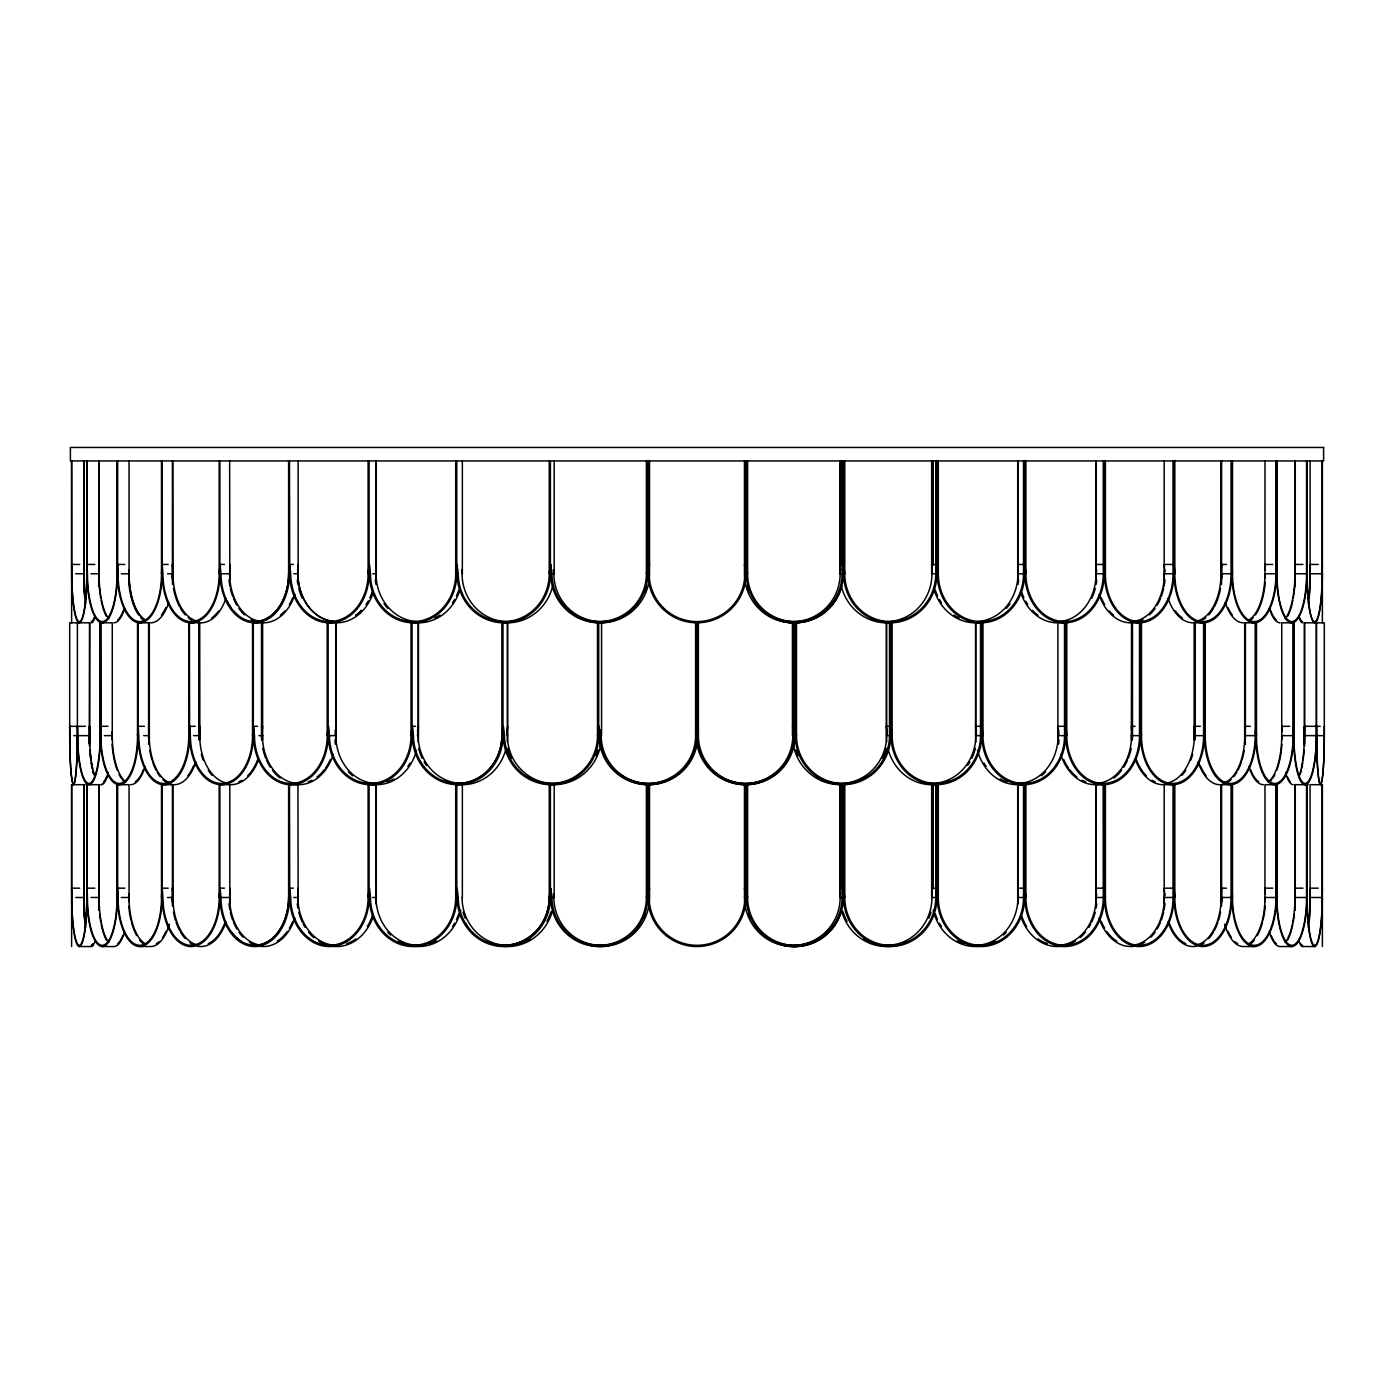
<?xml version="1.0" encoding="UTF-8"?>
<svg xmlns="http://www.w3.org/2000/svg" width="1394" height="1394" viewBox="0 0 1394 1394"><rect width="100%" height="100%" fill="white"/><g stroke="black" fill="none" stroke-linecap="round" stroke-linejoin="round"><path stroke-width="1.5" d="M89.617 726.309L89.53 735.631A47.832 3.746 -90 0 1 89.443 745.982M1316.546 622.804L1316.598 735.631A49.051 3.851 90 0 0 1320.449 784.683A49.051 3.851 90 0 0 1324.3 735.631L1324.3 726.309M85.801 597.678A47.832 7.475 90 0 0 86.794 573.77L86.986 564.448M85.801 921.399A47.832 7.475 90 0 0 86.794 897.492L86.986 888.17M98.904 573.77A47.832 7.475 -90 0 1 98.66 586.142A47.832 7.475 90 0 0 98.904 573.77L99.096 564.448M98.904 897.492A47.832 7.475 90 0 1 98.66 909.864A47.832 7.475 -90 0 0 98.904 897.492L99.096 888.17M1322.192 571.906L1322.348 564.448M1322.192 895.628L1322.348 888.17M195.195 726.309L189.601 726.309L189.601 735.631A49.051 25.632 -90 0 1 163.778 784.683A49.051 25.632 -90 0 1 138.145 735.631L137.989 622.804L138.145 735.631A49.051 18.767 -90 0 1 119.222 784.683A49.051 18.767 -90 0 1 100.455 735.631L100.351 622.804L100.455 735.631A49.051 11.448 -90 0 1 88.902 784.683A49.051 11.448 -90 0 1 77.454 735.631L77.454 726.309L77.733 735.631A47.832 11.169 90 0 0 88.902 783.445A47.832 11.169 90 0 0 100.072 735.631L100.351 726.309L108 726.309M1298.755 777.05A47.832 11.169 -90 0 0 1304.348 735.631L1304.627 726.309M94.844 564.448L87.073 564.448L87.456 573.77A47.832 14.776 90 0 0 102.232 621.585A47.832 14.776 90 0 0 117.009 573.77L117.392 564.448M94.844 888.17L87.073 888.17L87.456 897.492A47.832 14.776 90 0 0 102.232 945.306A47.832 14.776 90 0 0 117.009 897.492L117.392 888.17M1295.165 586.456A49.051 7.667 -90 0 1 1294.904 573.77L1295.27 564.448M1295.165 910.177A49.051 7.667 -90 0 1 1294.904 897.492L1295.27 888.17M100.455 726.309L100.926 735.631A47.832 18.296 90 0 0 119.222 783.445A47.832 18.296 90 0 0 137.518 735.631L137.989 726.309L144.418 726.309M149.332 726.309L148.862 735.631A47.832 18.296 -90 0 1 148.583 743.943M124.798 564.448L117.514 564.448L118.072 573.77A47.832 21.712 90 0 0 139.783 621.585A47.832 21.712 90 0 0 161.495 573.77L162.052 564.448M172.978 564.448L172.42 573.77A47.832 21.712 -90 0 1 172.333 577.918A47.832 21.712 90 0 0 172.42 573.77L172.42 460.944M124.798 888.17L117.514 888.17L118.072 897.492A47.832 21.712 90 0 0 139.783 945.306A47.832 21.712 90 0 0 161.495 897.492L162.052 888.17M172.333 901.639A47.832 21.712 -90 0 0 172.42 897.492L172.978 888.17M1276.259 568.177L1276.486 564.448M1276.259 891.899L1276.486 888.17M199.133 739.778A47.832 24.987 -90 0 0 199.22 735.631L199.865 726.309M1245.4 726.309L1244.755 735.631A47.832 24.987 -90 0 1 1223.026 783.045M1255.332 733.767L1255.855 726.309L1256.482 735.631A47.832 18.296 -90 0 0 1274.778 783.445A47.832 18.296 -90 0 0 1293.074 735.631L1293.545 726.309L1293.928 735.631A47.832 11.169 -90 0 0 1305.098 783.445A47.832 11.169 -90 0 0 1316.267 735.631L1316.267 622.804M168.186 564.448L162.227 564.448L162.941 573.77A47.832 28.107 90 0 0 191.065 621.585A47.832 28.107 90 0 0 219.172 573.77L219.607 568.177M229.801 564.448L229.644 573.77A47.832 33.822 -90 0 0 259.929 621.323M168.186 888.17L162.227 888.17L162.941 897.492A47.832 28.107 90 0 0 191.065 945.306A47.832 28.107 90 0 0 219.172 897.492L219.607 891.899M229.801 888.17L229.644 897.492A47.832 33.822 -90 0 0 259.929 945.045M1221.858 564.448L1221.127 573.77A49.051 22.269 -90 0 0 1221.545 584.4M1221.858 888.17L1221.127 897.492A49.051 22.269 -90 0 0 1221.371 906.013M189.601 726.309L190.403 735.631A47.832 31.051 90 0 0 221.454 783.445A47.832 31.051 90 0 0 252.523 735.631L252.994 730.038M261.723 739.778A47.832 31.051 -90 0 0 261.845 735.631L262.63 726.309M1195.076 726.309L1194.275 735.631A47.832 31.051 -90 0 1 1167.266 783.045M289.307 566.312L288.61 573.77A47.832 33.822 90 0 1 258.326 621.323M298.142 564.448L297.933 573.77A47.832 38.683 -90 0 0 332.574 621.323M289.307 890.034L288.61 897.492A47.832 33.822 90 0 1 260.086 944.731M298.142 888.17L297.933 897.492A47.832 38.683 -90 0 0 334.612 945.254M1164.704 570.041L1164.356 573.77A47.832 33.822 -90 0 1 1134.071 621.323M1164.704 893.763L1164.356 897.492A47.832 33.822 -90 0 1 1134.071 945.045M257.541 726.309L253.551 726.309L254.492 735.631A47.832 36.366 90 0 0 290.841 783.445A47.832 36.366 90 0 0 327.207 735.631L328.148 726.309M335.17 735.631L336.111 726.309M1132.486 726.309L1131.545 735.631A47.832 36.366 -90 0 1 1097.078 783.393M293.332 564.448L289.725 564.448L290.719 573.77A47.832 38.683 90 0 0 329.42 621.585A47.832 38.683 90 0 0 368.103 573.77L368.696 568.177M375.7 570.041L376.293 564.448M293.332 888.17L289.725 888.17L290.719 897.492A47.832 38.683 90 0 0 329.42 945.306A47.832 38.683 90 0 0 368.103 897.492L368.696 891.899M375.7 893.763L376.293 888.17M1059.388 621.515A47.832 38.683 -90 0 0 1096.067 573.77L1096.468 570.041M1059.388 945.254A47.832 38.683 -90 0 0 1096.067 897.492L1096.468 893.763M412.066 622.804L412.066 735.631A49.051 41.82 -90 0 1 370.246 784.683A49.051 41.82 -90 0 1 328.426 735.631L328.426 726.309L329.472 735.631A47.832 40.774 90 0 0 370.246 783.445A47.832 40.774 90 0 0 411.021 735.631L411.857 728.173M417.416 735.631L418.461 726.309M1058.76 730.038L1058.133 735.631A47.832 40.774 -90 0 1 1017.359 783.445M456.779 460.944L456.779 573.77A49.051 43.702 -90 0 1 413.077 622.804A49.051 43.702 -90 0 1 369.375 573.77L369.375 564.448L370.473 573.77A47.832 42.604 90 0 0 413.077 621.585A47.832 42.604 90 0 0 455.699 573.77L456.57 566.312M456.779 784.683L456.779 897.492A49.051 43.702 -90 0 1 413.077 946.543A49.051 43.702 -90 0 1 369.375 897.492L369.375 888.17L370.473 897.492A47.832 42.604 90 0 0 413.077 945.306A47.832 42.604 90 0 0 455.699 897.492L456.57 890.034M977.194 621.55A47.832 42.604 -90 0 0 1017.969 573.77L1018.404 570.041M967.941 944.592A47.832 42.604 -90 0 0 1017.969 897.492L1018.404 893.763M502.537 730.038L501.857 735.631A47.832 44.19 -90 0 1 457.685 783.445A47.832 44.19 -90 0 1 413.495 735.631L412.363 726.309L415.482 726.309M506.771 733.767L507.677 726.309M976.497 730.038L975.817 735.631A47.832 44.19 -90 0 1 923.943 782.714M550.403 460.944L550.403 573.77A49.051 46.647 -90 0 1 503.739 622.804A49.051 46.647 -90 0 1 457.093 573.77L457.093 564.448L458.26 573.77A47.832 45.479 90 0 0 503.739 621.585A47.832 45.479 90 0 0 549.236 573.77L549.933 568.177M549.933 891.899L549.236 897.492A47.832 45.479 90 0 1 503.739 945.306A47.832 45.479 90 0 1 458.26 897.492L457.093 888.17L457.093 897.492A49.051 46.647 -90 0 0 503.739 946.543A49.051 46.647 -90 0 0 550.403 897.492L550.403 784.683M598.706 622.804L598.706 735.631A49.051 47.692 -90 0 1 551.013 784.683A49.051 47.692 -90 0 1 503.321 735.631L503.321 726.309L504.506 735.631A47.832 46.507 -90 0 0 551.013 783.445A47.832 46.507 -90 0 0 597.503 735.631L598.706 726.309M887.351 730.038L886.636 735.631A47.832 46.507 -90 0 1 818.644 778.044M647.618 564.448L646.398 573.77A47.832 47.239 -90 0 1 599.176 621.585A47.832 47.239 -90 0 1 551.937 573.77L550.717 564.448L550.717 573.77A49.051 48.441 -90 0 0 599.176 622.804A49.051 48.441 -90 0 0 647.618 573.77L647.618 460.944M648.802 570.041L649.534 564.448M647.618 888.17L646.398 897.492A47.832 47.239 -90 0 1 599.176 945.306A47.832 47.239 -90 0 1 551.937 897.492L550.717 888.17L550.717 897.492A49.051 48.441 -90 0 0 599.176 946.543A49.051 48.441 -90 0 0 647.618 897.492L647.618 784.683M648.802 893.763L649.534 888.17M696.338 730.038L695.606 735.631A47.832 47.675 -90 0 1 647.931 783.445A47.832 47.675 -90 0 1 600.256 735.631L599.037 726.309L599.037 735.631A49.051 48.895 -90 0 0 647.931 784.683A49.051 48.895 -90 0 0 696.826 735.631L696.826 622.804M79.719 564.448L71.652 564.448L71.843 573.77A47.832 7.475 -90 0 0 79.319 621.585A47.832 7.475 -90 0 0 86.794 573.77L86.986 460.944M289.482 573.77A49.051 34.676 -90 0 1 254.788 622.804A49.051 34.676 -90 0 1 220.113 573.77L220.113 564.448L224.434 564.448M842.063 460.944L842.063 573.77A47.832 47.239 -90 0 1 794.824 621.585A47.832 47.239 -90 0 1 747.602 573.77L746.382 564.448L744.466 564.448L745.198 570.041M1023.527 460.944L1023.527 573.77A47.832 42.604 -90 0 1 980.923 621.585A47.832 42.604 -90 0 1 938.301 573.77L937.221 564.448L931.645 564.448L932.307 570.041M1103.281 460.944L1103.281 573.77A47.832 38.683 -90 0 1 1064.58 621.585A47.832 38.683 -90 0 1 1025.897 573.77L1024.904 564.448L1017.707 564.448L1018.3 570.041M1173.034 460.944L1173.034 573.77A47.832 33.822 -90 0 1 1139.212 621.585A47.832 33.822 -90 0 1 1105.39 573.77L1104.518 564.448L1095.858 564.448L1096.555 571.906M1231.059 460.944L1231.059 573.77A47.832 28.107 -90 0 1 1202.935 621.585A47.832 28.107 -90 0 1 1174.828 573.77L1174.114 564.448L1164.199 564.448L1164.774 571.906M1226.493 564.448L1221.022 564.448L1221.58 573.77A47.832 21.712 -90 0 0 1221.667 577.918M1272.722 564.448L1264.95 564.448L1265.177 570.041M1302.972 564.448L1294.904 564.448L1295.096 573.77A47.832 7.475 -90 0 0 1295.34 586.142M1318.288 564.448L1310.116 564.448L1310.046 573.77A49.051 7.667 -90 0 1 1309.21 598.287M75.712 573.77L83.884 573.77A47.832 7.475 -90 0 0 85.626 603.863M91.028 573.77L99.096 573.77A47.832 14.776 -90 0 0 108.837 618.709M121.278 573.77L129.05 573.77A47.832 21.712 -90 0 0 145.098 619.964A47.832 21.712 90 0 1 128.997 573.77L128.771 570.041M167.507 573.77L172.978 573.77A47.832 28.107 -90 0 0 199.15 621.48M162.052 460.944L162.227 573.77A49.051 28.838 -90 0 0 191.065 622.804A49.051 28.838 -90 0 0 219.886 573.77L229.801 573.77L229.644 460.944M293.803 573.77L298.142 573.77L298.142 460.944M372.703 573.77L376.293 573.77L376.293 460.944M551.937 573.77L553.854 573.77A47.832 47.239 -90 0 0 622.909 616.183M649.534 460.944L649.534 573.77L646.398 573.77L646.398 460.944M744.466 460.944L744.466 573.77L747.602 573.77L747.602 460.944M771.091 616.183A47.832 47.239 -90 0 0 840.146 573.77L842.063 573.77M886.462 621.585A47.832 45.479 -90 0 0 931.941 573.77L935.74 573.77L935.74 460.944M1017.707 460.944L1017.707 573.77L1023.527 573.77M1095.858 460.944L1095.858 573.77L1103.281 573.77M1164.199 460.944L1164.199 573.77L1174.114 573.77A49.051 28.838 90 0 0 1202.935 622.804A49.051 28.838 90 0 0 1231.773 573.77L1231.773 460.944M1231.059 573.77L1221.022 573.77A47.832 28.107 -90 0 1 1194.85 621.48M1275.928 460.944L1275.928 573.77L1264.95 573.77A47.832 21.712 -90 0 1 1248.902 619.964M1285.163 618.709A47.832 14.776 -90 0 0 1294.887 573.77L1306.544 573.77L1306.544 460.944M1322.157 460.944L1322.157 573.77L1310.046 573.77A47.832 7.475 -90 0 1 1308.374 603.863M199.865 622.804L188.765 622.804L188.765 735.631A47.832 24.987 90 0 1 163.778 783.445A47.832 24.987 90 0 1 138.79 735.631L138.145 726.309M891.01 622.804L892.143 622.804L892.143 735.631A47.832 44.19 -90 0 0 936.315 783.445A47.832 44.19 -90 0 0 980.505 735.631L980.505 622.804M981.934 622.804L982.979 622.804L982.979 735.631A47.832 40.774 -90 0 0 1023.754 783.445A47.832 40.774 -90 0 0 1064.528 735.631L1064.528 622.804M1131.37 622.804L1141.477 622.804L1141.477 735.631A47.832 31.051 -90 0 0 1172.546 783.445A47.832 31.051 -90 0 0 1203.597 735.631L1203.597 622.804M1304.348 622.804L1324.3 622.804L1324.3 735.631A47.832 3.746 -90 0 1 1320.449 783.445A47.832 3.746 -90 0 1 1316.703 735.631L1316.598 726.309M85.4 726.309L69.7 726.309L69.805 735.631A49.051 3.851 -90 0 0 73.551 784.683A49.051 3.851 -90 0 0 77.402 735.631L77.402 622.804M792.437 726.309L795.294 726.309L796.497 735.631A47.832 46.507 -90 0 0 842.987 783.445A47.832 46.507 -90 0 0 889.494 735.631L889.494 622.804M892.143 735.631L891.01 726.309L886.323 726.309L887.229 733.767M982.979 735.631L981.934 726.309L975.539 726.309L976.584 735.631M1135.099 726.309L1131.37 726.309L1132.155 735.631A47.832 31.051 -90 0 0 1132.276 739.778M1200.408 726.309L1194.135 726.309L1194.78 735.631A47.832 24.987 -90 0 0 1194.867 739.778M1250.348 726.309L1244.668 726.309L1245.138 735.631A47.832 18.296 -90 0 0 1245.417 743.943M1289.677 726.309L1281.731 726.309L1281.905 731.902M1320.223 726.309L1304.383 726.309L1304.47 735.631A47.832 3.746 -90 0 0 1304.557 745.982M73.777 735.631L89.617 735.631A49.051 3.851 -90 0 1 89.564 744.152A49.051 11.448 90 0 1 89.373 735.631L89.617 622.804M104.323 735.631L112.269 735.631A47.832 18.296 -90 0 0 125.808 781.825M143.652 735.631L149.332 735.631L149.332 622.804L137.518 622.804L137.518 735.631M193.592 735.631L199.865 735.631L199.725 622.804M258.901 735.631L262.63 735.631L262.63 622.804L252.523 622.804L252.523 735.631M253.551 726.309L253.551 735.631A49.051 37.289 -90 0 0 290.841 784.683A49.051 37.289 -90 0 0 328.148 735.631L336.111 735.631L336.111 622.804L327.207 622.804L327.207 735.631M598.706 735.631L601.563 735.631L601.563 622.804L597.503 622.804L597.503 735.631M696.564 735.631L695.606 735.631L695.606 622.804L698.394 622.804L698.394 735.631A47.832 47.675 -90 0 0 746.069 783.445A47.832 47.675 -90 0 0 793.744 735.631L793.744 622.804M697.436 735.631L698.394 735.631L697.174 726.309L697.174 735.631A49.051 48.895 -90 0 0 746.069 784.683L746.051 897.492A49.051 49.051 0 0 1 697 946.543A49.051 49.051 0 0 1 647.949 897.492L647.949 888.17L649.168 897.492A47.832 47.832 0 0 0 697 945.306A47.832 47.832 0 0 0 744.832 897.492L744.832 784.683M886.706 742.026A49.051 45.322 -90 0 1 886.323 735.631L886.323 622.804L890.679 622.804L890.679 735.631A49.051 47.692 90 0 1 842.987 784.683A49.051 47.692 90 0 1 795.294 735.631L792.437 735.631L792.437 622.804L796.497 622.804L796.497 735.631M889.494 735.631L886.636 735.631L886.636 622.804M980.505 735.631L975.817 735.631L975.817 622.804M981.934 726.309L981.934 735.631A49.051 41.82 90 0 0 1023.754 784.683A49.051 41.82 90 0 0 1065.574 735.631L1065.574 622.804L1057.889 622.804L1057.889 735.631L1065.852 735.631A49.051 37.289 90 0 0 1103.159 784.683L1103.281 897.492A47.832 38.683 -90 0 1 1064.58 945.306A47.832 38.683 -90 0 1 1025.897 897.492L1024.904 888.17L1017.707 888.17L1018.3 893.763M1131.545 622.804L1131.37 735.631L1139.508 735.631L1139.508 622.804M1255.21 622.804L1255.21 735.631A47.832 24.987 -90 0 1 1230.222 783.445A47.832 24.987 -90 0 1 1205.235 735.631L1205.235 622.804L1194.135 622.804L1194.135 735.631L1203.597 735.631M1256.482 735.631L1256.482 622.804L1244.668 622.804L1244.668 735.631L1255.21 735.631M1304.348 735.631L1324.195 735.631M71.617 946.543L71.617 784.683L83.954 784.683L83.884 910.177M298.142 784.683L288.61 784.683L288.61 897.492A47.832 33.822 -90 0 1 254.788 945.306A47.832 33.822 -90 0 1 220.966 897.492L220.113 888.17L224.434 888.17M506.144 748.317A49.051 45.322 -90 0 1 462.372 784.683L455.699 784.683L455.699 897.492M843.597 784.683L844.764 784.683L844.764 897.492A47.832 45.479 -90 0 0 890.261 945.306A47.832 45.479 -90 0 0 935.74 897.492L935.74 784.683M937.221 784.683L938.301 784.683L938.301 897.492A47.832 42.604 -90 0 0 980.923 945.306A47.832 42.604 -90 0 0 1023.527 897.492L1023.527 784.683M1024.904 784.683L1025.897 784.683L1025.897 897.492M1196.697 944.905A47.832 28.107 -90 0 0 1221.127 897.492L1221.022 784.683L1232.505 784.683L1232.505 897.492A47.832 21.712 -90 0 0 1254.217 945.306A47.832 21.712 -90 0 0 1275.928 897.492L1275.928 784.683M1298.738 939.974A49.051 7.667 -90 0 0 1302.571 946.543L1314.681 946.543A49.051 7.667 90 0 1 1307.014 897.492L1307.206 784.683L1294.887 784.683L1294.904 897.492A47.832 14.776 -90 0 1 1285.163 942.431M79.719 888.17L71.652 888.17L71.843 897.492A47.832 7.475 -90 0 0 79.319 945.306A47.832 7.475 -90 0 0 86.794 897.492L86.794 784.683L99.113 784.683L99.096 897.492A49.051 7.667 -90 0 1 98.835 910.177M842.063 784.683L842.063 897.492A47.832 47.239 -90 0 1 794.824 945.306A47.832 47.239 -90 0 1 747.602 897.492L746.382 888.17L744.466 888.17L745.198 893.763M938.301 897.492L937.221 888.17L931.645 888.17L932.307 893.763M1173.034 784.683L1173.034 897.492A47.832 33.822 -90 0 1 1139.212 945.306A47.832 33.822 -90 0 1 1105.39 897.492L1104.518 888.17L1095.858 888.17L1096.555 895.628M1231.059 784.683L1231.059 897.492A47.832 28.107 -90 0 1 1202.935 945.306A47.832 28.107 -90 0 1 1174.828 897.492L1174.114 888.17L1164.199 888.17L1164.774 895.628M1226.493 888.17L1221.022 888.17L1221.58 897.492A47.832 21.712 -90 0 0 1221.667 901.639M1272.722 888.17L1264.95 888.17L1265.177 893.763M1302.972 888.17L1294.904 888.17L1295.096 897.492A47.832 7.475 -90 0 0 1295.34 909.864M1318.288 888.17L1310.116 888.17L1310.046 897.492A49.051 7.667 -90 0 1 1309.21 922.009M75.712 897.492L83.884 897.492A47.832 7.475 -90 0 0 85.626 927.585M91.028 897.492L99.096 897.492A47.832 14.776 -90 0 0 108.837 942.431M121.278 897.492L129.05 897.492A47.832 21.712 -90 0 0 145.098 943.686M167.507 897.492L172.978 897.492A47.832 28.107 -90 0 0 197.303 944.905M162.052 784.683L162.227 897.492A49.051 28.838 -90 0 0 191.065 946.543A49.051 28.838 -90 0 0 219.886 897.492L229.801 897.492L229.801 784.683L219.172 784.683L219.172 897.492M293.803 897.492L298.142 897.492L297.933 784.683M372.703 897.492L376.293 897.492L376.293 784.683L368.103 784.683L368.103 897.492M551.937 897.492L553.854 897.492A47.832 47.239 -90 0 0 624.704 938.911M649.534 897.492L646.398 897.492L646.398 784.683L649.534 784.683L649.534 897.492A49.051 48.441 -90 0 1 576.872 939.974M744.466 897.492L747.602 897.492L747.602 784.683L744.466 784.683L744.466 897.492A49.051 48.441 -90 0 0 817.128 939.974M769.296 938.911A47.832 47.239 -90 0 0 840.146 897.492L842.063 897.492M876.599 944.174A47.832 45.479 -90 0 0 931.941 897.492L935.74 897.492M937.221 888.17L937.221 897.492A49.051 43.702 90 0 0 980.923 946.543A49.051 43.702 90 0 0 1024.625 897.492L1024.625 784.683L1017.707 784.683L1017.707 897.492L1023.527 897.492M1105.39 897.492L1105.39 784.683L1095.858 784.683L1095.858 897.492L1103.281 897.492M1174.828 897.492L1174.828 784.683L1164.199 784.683L1164.199 897.492L1174.114 897.492A49.051 28.838 90 0 0 1202.935 946.543A49.051 28.838 90 0 0 1231.773 897.492L1231.773 784.683M1231.059 897.492L1221.022 897.492L1221.127 784.683M1275.928 897.492L1264.95 897.492A47.832 21.712 -90 0 1 1248.902 943.686M1294.887 897.492L1306.544 897.492L1306.544 784.683M1322.157 784.683L1322.157 897.492L1310.046 897.492A47.832 7.475 -90 0 1 1308.374 927.585M71.652 784.683L71.652 897.492A49.051 7.667 -90 0 0 79.319 946.543L91.429 946.543A49.051 7.667 -90 0 0 95.262 939.974M87.073 784.683L87.073 897.492A49.051 15.16 -90 0 0 102.232 946.543L113.89 946.543A49.051 15.16 -90 0 0 124.606 932.168M117.514 784.683L117.514 897.492A49.051 22.269 -90 0 0 139.783 946.543L150.709 946.543A49.051 22.269 -90 0 0 169.388 924.187M1276.486 784.683L1276.486 897.492A49.051 22.269 90 0 1 1254.217 946.543L1243.291 946.543A49.051 22.269 -90 0 1 1224.612 924.187M1306.927 897.492A49.051 15.16 90 0 1 1291.768 946.543L1280.11 946.543A49.051 15.16 -90 0 1 1269.394 932.168M744.832 460.944L744.832 573.77A47.832 47.832 0 0 1 697 621.585A47.832 47.832 0 0 1 649.168 573.77L647.949 564.448L647.949 573.77A49.051 49.051 0 0 0 697 622.804A49.051 49.051 0 0 0 746.051 573.77L746.051 460.944M600.483 730.038L601.215 735.631A47.832 47.675 -90 0 0 694.944 748.003M553.366 570.041L553.854 573.77M553.366 893.763L553.854 897.492M506.649 730.038L507.364 735.631A47.832 46.507 -90 0 0 575.356 778.044M935.74 573.77A47.832 45.479 -90 0 1 890.261 621.585A47.832 45.479 -90 0 1 844.764 573.77L843.597 564.448L843.597 573.77A49.051 46.647 90 0 0 890.261 622.804A49.051 46.647 90 0 0 936.907 573.77L936.907 460.944M839.815 564.448L840.512 570.041M844.764 897.492L843.597 888.17L843.597 897.492A49.051 46.647 90 0 0 890.261 946.543A49.051 46.647 90 0 0 936.907 897.492L936.907 784.683L931.645 784.683L931.645 897.492M839.815 888.17L840.512 893.763M461.588 570.041L462.059 573.77A47.832 45.479 -90 0 0 507.538 621.585M417.503 730.038L418.183 735.631A47.832 44.19 -90 0 0 470.057 782.714M375.596 570.041L376.031 573.77A47.832 42.604 -90 0 0 416.806 621.55M375.596 893.763L376.031 897.492A47.832 42.604 -90 0 0 426.059 944.592M335.24 730.038L335.867 735.631A47.832 40.774 -90 0 0 376.641 783.445M1139.508 735.631A47.832 36.366 -90 0 1 1103.159 783.445A47.832 36.366 -90 0 1 1066.793 735.631L1065.852 726.309L1057.889 726.309L1058.83 735.631M261.514 726.309L262.455 735.631A47.832 36.366 -90 0 0 296.922 783.393M220.113 564.448L220.966 573.77A47.832 33.822 -90 0 0 254.788 621.585A47.832 33.822 -90 0 0 288.61 573.77L288.61 460.944M1141.477 735.631L1140.693 726.309L1140.693 735.631A49.051 31.853 90 0 0 1172.546 784.683A49.051 31.853 90 0 0 1204.399 735.631L1204.59 726.309L1205.235 735.631M198.924 726.309L199.725 735.631A47.832 31.051 -90 0 0 226.734 783.045M172.142 564.448L172.873 573.77A49.051 22.269 -90 0 1 172.455 584.4M172.142 888.17L172.873 897.492A49.051 22.269 -90 0 1 172.629 906.013M148.6 726.309L149.245 735.631A47.832 24.987 -90 0 0 170.974 783.045M1231.947 564.448L1232.505 573.77A47.832 21.712 -90 0 0 1254.217 621.585A47.832 21.712 -90 0 0 1275.928 573.77M1231.947 888.17L1232.505 897.492M128.771 893.763L128.997 897.492A49.051 15.16 -90 0 1 128.997 901.761M112.06 731.902L112.252 735.631A49.051 11.448 90 0 1 112.234 739.883M1276.608 564.448L1276.991 573.77A47.832 14.776 -90 0 0 1291.768 621.585A47.832 14.776 -90 0 0 1306.544 573.77M1276.608 888.17L1276.991 897.492A47.832 14.776 -90 0 0 1291.768 945.306A47.832 14.776 -90 0 0 1306.544 897.492M98.73 564.448L99.113 573.77A49.051 7.667 -90 0 1 98.835 586.456M98.73 888.17L99.113 897.492M89.373 726.309L89.652 735.631A47.832 11.169 -90 0 0 95.245 777.05M1307.014 564.448L1307.206 573.77A49.051 7.667 90 0 0 1314.681 622.804A49.051 7.667 90 0 0 1322.348 573.77M1307.014 888.17L1307.206 897.492A47.832 7.475 -90 0 0 1314.681 945.306A47.832 7.475 -90 0 0 1322.157 897.492M83.762 564.448L83.954 573.77A49.051 7.667 -90 0 0 84.79 598.287M83.762 888.17L83.954 897.492A49.051 7.667 -90 0 0 84.79 922.009M1322.383 460.944L1322.383 622.804M1322.383 946.543L1322.383 784.683L1310.046 784.683L1310.116 910.177M1310.116 460.944L1310.116 586.456M1307.206 573.77L1307.206 460.944L1307.014 573.77A47.832 7.475 -90 0 0 1314.681 621.585A47.832 7.475 -90 0 0 1322.157 573.77M1307.014 784.683L1307.014 897.492M1304.627 622.804L1304.627 735.631A49.051 11.448 -90 0 1 1304.453 744.152A49.051 3.851 -90 0 1 1304.383 735.631L1304.383 622.804M1295.27 460.944L1295.27 573.77A49.051 15.16 -90 0 1 1293.231 598.287M1295.27 784.683L1295.27 897.492A49.051 15.16 -90 0 1 1294.747 910.177M1294.887 460.944L1294.904 573.77M1293.928 735.631L1293.928 622.804L1281.748 622.804L1281.731 735.631A49.051 11.448 -90 0 0 1281.766 739.883M1293.545 622.804L1293.545 735.631A49.051 11.448 90 0 0 1305.098 784.683A49.051 11.448 90 0 0 1316.546 735.631M1293.074 622.804L1293.074 735.631L1281.731 735.631A47.832 18.296 -90 0 1 1268.191 781.825M1276.991 460.944L1276.991 573.77M1276.991 897.492L1276.991 784.683L1265.003 784.683L1264.95 897.492A49.051 15.16 -90 0 0 1265.003 901.761M1276.608 460.944L1276.608 573.77A49.051 15.16 90 0 0 1291.768 622.804A49.051 15.16 90 0 0 1306.927 573.77M1276.608 784.683L1276.608 897.492A49.051 15.16 90 0 0 1291.768 946.543M1276.486 460.944L1276.486 573.77A49.051 22.269 90 0 1 1254.217 622.804A49.051 22.269 90 0 1 1231.947 573.77L1231.947 460.944M1265.003 460.944L1264.95 573.77A49.051 15.16 -90 0 0 1265.003 578.022M1245.4 622.804L1245.4 735.631A49.051 25.632 -90 0 1 1244.999 744.152A49.051 18.767 -90 0 1 1244.668 735.631M1245.138 622.804L1245.138 735.631M1232.505 460.944L1232.505 573.77M1231.947 784.683L1231.947 897.492A49.051 22.269 90 0 0 1254.217 946.543M1221.58 460.944L1221.58 573.77M1221.58 784.683L1221.58 897.492M1204.399 622.804L1204.399 735.631A49.051 25.632 90 0 0 1230.222 784.683A49.051 25.632 90 0 0 1255.855 735.631L1256.011 622.804L1255.855 735.631A49.051 18.767 90 0 0 1274.778 784.683A49.051 18.767 90 0 0 1293.545 735.631M1195.076 622.804L1195.076 735.631A49.051 31.853 -90 0 1 1194.954 739.883M1194.78 622.804L1194.78 735.631M1174.828 460.944L1174.828 573.77M1174.114 564.448L1174.114 573.77M1174.114 888.17L1174.114 897.492M1173.887 460.944L1173.887 573.77A49.051 34.676 90 0 1 1139.212 622.804A49.051 34.676 90 0 1 1104.518 573.77L1104.518 564.448M1173.887 784.683L1173.887 897.492A49.051 34.676 90 0 1 1139.212 946.543A49.051 34.676 90 0 1 1104.518 897.492L1104.518 888.17M1140.449 622.804L1140.449 735.631A49.051 37.289 90 0 1 1103.159 784.683M1132.486 622.804L1132.486 735.631A49.051 37.289 -90 0 1 1132.346 739.883M1132.155 622.804L1132.155 735.631M1105.39 460.944L1105.39 573.77M1104.275 460.944L1104.275 573.77A49.051 39.677 90 0 1 1064.58 622.804A49.051 39.677 90 0 1 1024.904 573.77L1024.904 564.448M1104.275 784.683L1104.275 897.492A49.051 39.677 90 0 1 1064.58 946.543A49.051 39.677 90 0 1 1024.904 897.492L1024.904 888.17M1096.067 460.944L1096.067 573.77M1096.067 784.683L1096.067 897.492M1066.793 735.631L1066.793 622.804L1065.852 622.804L1065.852 735.631M1025.897 460.944L1025.897 573.77M1024.625 460.944L1024.625 573.77A49.051 43.702 90 0 1 980.923 622.804A49.051 43.702 90 0 1 937.221 573.77L937.221 564.448M1017.969 460.944L1017.969 573.77M1017.969 784.683L1017.969 897.492M938.301 460.944L938.301 573.77M933.109 460.944L933.109 565.093M933.109 784.683L933.109 888.814M932.743 460.944L932.743 565.093M932.743 784.683L932.743 888.814M931.941 460.944L931.941 573.77M931.941 784.683L931.941 897.492M931.645 460.944L931.645 573.77M891.01 726.309L891.01 735.631A49.051 45.322 90 0 0 936.315 784.683A49.051 45.322 90 0 0 981.637 735.631L981.637 622.804L975.539 622.804L975.539 735.631A49.051 41.82 -90 0 0 975.887 742.026M844.764 460.944L844.764 573.77M843.283 460.944L843.283 573.77A49.051 48.441 -90 0 1 794.824 622.804A49.051 48.441 -90 0 1 746.382 573.77L746.382 564.448M840.983 460.944L840.983 565.093M840.983 784.683L840.983 888.814M840.146 460.944L840.146 573.77M840.146 784.683L840.146 897.492M839.815 460.944L839.815 573.77M839.815 897.492L839.815 784.683L843.283 784.683L843.283 897.492A49.051 48.441 -90 0 1 794.824 946.543A49.051 48.441 -90 0 1 746.382 897.492L746.382 888.17M795.294 622.804L795.294 735.631M794.963 622.804L794.963 735.631A49.051 48.895 -90 0 1 746.069 784.683M794.005 622.804L794.005 726.954M792.785 726.954L792.785 622.804A49.051 48.441 90 0 1 767.048 613.952M745.685 460.944L745.685 565.093M745.685 784.683L745.685 890.975M697.802 622.804L697.802 735.631M696.198 622.804L696.198 735.631M649.168 460.944L649.168 573.77M649.168 784.683L649.168 897.492M554.185 460.944L554.185 573.77M554.185 897.492L554.185 784.683L549.236 784.683L549.236 897.492A47.832 45.479 -90 0 1 493.894 944.174M549.236 460.944L549.236 573.77M507.364 622.804L507.364 735.631M502.99 622.804L502.99 735.631A49.051 45.322 -90 0 1 457.685 784.683A49.051 45.322 -90 0 1 412.363 735.631L412.363 726.309M462.355 460.944L462.355 573.77M462.355 784.683L462.355 897.492M455.699 460.944L455.699 573.77M418.183 622.804L418.183 735.631M411.021 735.631L411.021 622.804L418.461 622.804L418.461 735.631A49.051 41.82 -90 0 1 418.113 742.026M376.031 460.944L376.031 573.77M376.031 784.683L376.031 897.492M369.096 460.944L369.096 573.77A49.051 39.677 -90 0 1 329.42 622.804A49.051 39.677 -90 0 1 289.725 573.77L289.482 460.944M369.096 784.683L369.096 897.492A49.051 39.677 -90 0 1 329.42 946.543A49.051 39.677 -90 0 1 289.725 897.492L289.482 784.683M368.103 460.944L368.103 573.77M335.867 622.804L335.867 735.631M328.148 622.804L328.148 735.631M261.845 622.804L261.845 735.631M261.514 622.804L261.514 735.631A49.051 37.289 -90 0 0 261.654 739.883M253.307 622.804L253.307 735.631A49.051 31.853 -90 0 1 221.454 784.683A49.051 31.853 -90 0 1 189.601 735.631L189.41 622.804M220.113 888.17L220.113 897.492A49.051 34.676 -90 0 0 254.788 946.543A49.051 34.676 -90 0 0 289.482 897.492M219.886 460.944L219.886 573.77M219.886 784.683L219.886 897.492M219.172 460.944L219.172 573.77M199.22 622.804L199.22 735.631M198.924 622.804L198.924 735.631A49.051 31.853 -90 0 0 199.046 739.883M172.873 460.944L172.978 573.77M172.978 897.492L172.978 784.683L161.495 784.683L161.495 897.492M172.42 784.683L172.42 897.492M161.495 460.944L161.495 573.77M148.6 622.804L148.6 735.631A49.051 25.632 -90 0 0 149.001 744.152A49.051 18.767 -90 0 0 149.332 735.631M129.05 460.944L129.05 573.77A49.051 15.16 -90 0 1 128.997 578.022M129.05 897.492L129.05 784.683L117.009 784.683L117.009 897.492M117.514 460.944L117.514 573.77A49.051 22.269 -90 0 0 139.783 622.804A49.051 22.269 -90 0 0 162.052 573.77M117.392 460.944L117.392 573.77A49.051 15.16 -90 0 1 102.232 622.804A49.051 15.16 -90 0 1 87.073 573.77L87.073 460.944M117.392 784.683L117.392 897.492A49.051 15.16 -90 0 1 102.232 946.543M117.009 460.944L117.009 573.77M112.269 735.631L112.269 622.804L100.072 622.804L100.072 735.631M100.926 622.804L100.926 735.631M99.096 460.944L99.096 573.77M98.904 460.944L98.73 573.77A49.051 15.16 -90 0 0 100.769 598.287M98.904 784.683L98.73 897.492A49.051 15.16 -90 0 0 99.253 910.177M89.652 735.631L89.652 622.804L69.7 622.804L69.7 735.631A47.832 3.746 90 0 0 73.551 783.445A47.832 3.746 90 0 0 77.297 735.631M83.884 586.456L83.954 460.944L83.762 573.77A47.832 7.475 90 0 0 84.947 597.678M83.762 784.683L83.762 897.492A47.832 7.475 90 0 0 84.947 921.399M71.617 622.804L71.617 460.944L71.652 573.77A49.051 7.667 -90 0 0 79.319 622.804A49.051 7.667 -90 0 0 86.986 573.77M168.726 602.591A49.051 22.269 -90 0 1 150.709 622.804M143.565 620.208A49.051 22.269 -90 0 1 140.846 617.751M138.581 614.911A49.051 22.269 -90 0 1 128.788 582.291M376.293 573.77A49.051 39.677 -90 0 1 375.962 580.165M373.278 592.537A49.051 39.677 -90 0 1 336.616 622.804M302.254 598.287A49.051 39.677 -90 0 1 298.769 588.495M297.88 584.4A49.051 39.677 -90 0 1 297.27 580.165M334.612 621.515A47.832 38.683 90 0 1 297.933 573.77M95.262 616.235A49.051 7.667 -90 0 1 91.429 622.804M124.606 608.446A49.051 15.16 -90 0 1 113.89 622.804M106.31 616.235A49.051 15.16 -90 0 1 101.17 600.466M124.345 607.575A47.832 14.776 -90 0 1 117.723 619.964M229.801 573.77A49.051 28.838 -90 0 1 229.557 580.165M225.95 598.287A49.051 28.838 -90 0 1 200.98 622.804M191.71 620.208A49.051 28.838 -90 0 1 188.225 617.751M185.28 614.911A49.051 28.838 -90 0 1 180.593 608.446M179.721 606.913A49.051 28.838 -90 0 1 173.483 588.495M172.839 584.4A49.051 28.838 -90 0 1 172.142 573.77M218.666 610.921A47.832 28.107 -90 0 1 211.731 617.943M298.142 573.77A49.051 34.676 -90 0 1 297.846 580.165M294.883 594.506A49.051 34.676 -90 0 1 263.466 622.804M254.492 621.149A49.051 34.676 -90 0 1 251.042 619.563M244.577 614.911A49.051 34.676 -90 0 1 238.932 608.446M236.893 605.292A49.051 34.676 -90 0 1 233.425 598.287M232.693 596.423A49.051 34.676 -90 0 1 230.376 588.495M229.958 586.456A49.051 34.676 -90 0 1 229.069 580.165M237.886 615.172A47.832 33.822 90 0 1 233.512 610.921M230.881 607.575A47.832 33.822 90 0 1 227.083 601.18M292.74 597.678A47.832 33.822 -90 0 1 289.36 604.508M284.742 610.921A47.832 33.822 -90 0 1 280.368 615.172M1221.858 573.77A49.051 28.838 -90 0 1 1221.161 584.4M1220.517 588.495A49.051 28.838 -90 0 1 1214.279 606.913M1213.407 608.446A49.051 28.838 -90 0 1 1208.72 614.911M1205.775 617.751A49.051 28.838 -90 0 1 1202.29 620.208M1193.02 622.804A49.051 28.838 -90 0 1 1168.05 598.287M1164.443 580.165A49.051 28.838 -90 0 1 1164.199 573.77M1182.269 617.943A47.832 28.107 -90 0 1 1175.334 610.921M1302.571 622.804A49.051 7.667 -90 0 1 1298.738 616.235M1302.571 621.585A47.832 7.475 -90 0 1 1299.4 617.106M552.599 586.456A49.051 46.647 -90 0 1 507.538 622.804M505.517 622.769A49.051 46.647 -90 0 1 491.594 619.86M517.401 620.452A47.832 45.479 -90 0 1 509.507 621.55M827.165 608.446A49.051 48.441 -90 0 1 824.063 611.339M820.683 613.952A49.051 48.441 -90 0 1 744.466 573.77M764.156 611.705A47.832 47.239 -90 0 1 760.985 609.021M749.275 592.067A47.832 47.239 -90 0 1 747.289 586.142M763.685 611.339A49.051 48.441 90 0 1 760.566 608.446M841.627 586.456A49.051 48.441 90 0 1 794.824 622.804M649.534 573.77A49.051 48.441 -90 0 1 601.093 622.804M598.984 622.769A49.051 48.441 -90 0 1 573.317 613.952M569.937 611.339A49.051 48.441 -90 0 1 566.835 608.446M646.711 586.142A47.832 47.239 -90 0 1 644.725 592.067M633.015 609.021A47.832 47.239 -90 0 1 629.844 611.705M1292.83 600.466A49.051 15.16 -90 0 1 1287.69 616.235M1280.11 622.804A49.051 15.16 -90 0 1 1269.394 608.446M1276.277 619.964A47.832 14.776 -90 0 1 1269.655 607.575M1265.212 582.291A49.051 22.269 -90 0 1 1255.419 614.911M1253.154 617.751A49.051 22.269 -90 0 1 1250.435 620.208M1243.291 622.804A49.051 22.269 -90 0 1 1225.274 602.591M1232.435 615.172A47.832 21.712 -90 0 1 1227.94 607.575M902.406 619.86A49.051 46.647 -90 0 1 888.483 622.769M886.462 622.804A49.051 46.647 -90 0 1 841.401 586.456M884.493 621.55A47.832 45.479 -90 0 1 876.599 620.452M1164.931 580.165A49.051 34.676 -90 0 1 1164.042 586.456M1163.624 588.495A49.051 34.676 -90 0 1 1161.307 596.423M1160.575 598.287A49.051 34.676 -90 0 1 1157.107 605.292M1155.068 608.446A49.051 34.676 -90 0 1 1149.423 614.911M1142.958 619.563A49.051 34.676 -90 0 1 1139.508 621.149M1130.534 622.804A49.051 34.676 -90 0 1 1099.117 594.506M1096.154 580.165A49.051 34.676 -90 0 1 1095.858 573.77M1113.632 615.172A47.832 33.822 -90 0 1 1109.258 610.921M1104.64 604.508A47.832 33.822 -90 0 1 1101.26 597.678M1018.683 580.165A49.051 43.702 -90 0 1 1018.021 584.4M1010.023 603.619A49.051 43.702 -90 0 1 1006.259 608.446M986.656 621.149A49.051 43.702 -90 0 1 982.944 622.072M979.146 622.63A49.051 43.702 -90 0 1 933.666 588.495M973.5 621.55A47.832 42.604 -90 0 1 967.941 620.853M959.037 617.943A47.832 42.604 -90 0 1 954.036 615.172M941.542 602.87A47.832 42.604 -90 0 1 939.399 599.455M937.552 595.865A47.832 42.604 -90 0 1 935.304 590.115M460.334 588.495A49.051 43.702 -90 0 1 414.854 622.63M411.056 622.072A49.051 43.702 -90 0 1 407.344 621.149M387.741 608.446A49.051 43.702 -90 0 1 383.977 603.619M375.979 584.4A49.051 43.702 -90 0 1 375.317 580.165M458.696 590.115A47.832 42.604 -90 0 1 456.448 595.865M454.601 599.455A47.832 42.604 -90 0 1 452.458 602.87M439.964 615.172A47.832 42.604 -90 0 1 434.963 617.943M426.059 620.853A47.832 42.604 -90 0 1 420.5 621.55M1096.729 580.165A49.051 39.677 -90 0 1 1096.12 584.4M1095.231 588.495A49.051 39.677 -90 0 1 1091.746 598.287M1057.384 622.804A49.051 39.677 -90 0 1 1020.722 592.537M1018.038 580.165A49.051 39.677 -90 0 1 1017.707 573.77M1038.042 615.172A47.832 38.683 -90 0 1 1032.501 610.398M1027.744 604.508A47.832 38.683 -90 0 1 1025.688 601.18M1023.876 597.678A47.832 38.683 -90 0 1 1021.645 592.067M143.565 943.947A49.051 22.269 -90 0 1 139.574 939.974M136.699 935.601A49.051 22.269 -90 0 1 131.419 922.009M130.966 920.145A49.051 22.269 -90 0 1 128.788 906.013M166.06 931.314A47.832 21.712 -90 0 1 162.523 937.604M159.021 941.664A47.832 21.712 -90 0 1 156.32 943.686M162.052 897.492A49.051 22.269 -90 0 1 139.783 946.543M376.293 897.492A49.051 39.677 -90 0 1 375.962 903.887M373.278 916.259A49.051 39.677 -90 0 1 330.413 945.934M326.353 944.871A49.051 39.677 -90 0 1 318.599 941.194M313.859 937.674A49.051 39.677 -90 0 1 308.562 932.168M305.129 927.341A49.051 39.677 -90 0 1 303.143 923.839M302.254 922.009A49.051 39.677 -90 0 1 298.769 912.234M297.88 908.121A49.051 39.677 -90 0 1 297.27 903.887M372.355 915.788A47.832 38.683 -90 0 1 367.319 926.609M355.958 938.911A47.832 38.683 -90 0 1 346.636 943.686M86.986 897.492A49.051 7.667 -90 0 1 79.319 946.543M106.31 939.974A49.051 15.16 -90 0 1 101.17 924.187M100.769 922.009A49.051 15.16 -90 0 1 99.654 914.255M122.881 935.426A47.832 14.776 -90 0 1 117.723 943.686M229.801 897.492A49.051 28.838 -90 0 1 229.557 903.887M225.95 922.009A49.051 28.838 -90 0 1 197.216 946.125M193.522 944.871A49.051 28.838 -90 0 1 189.95 942.797M185.28 938.632A49.051 28.838 -90 0 1 180.593 932.168M179.721 930.634A49.051 28.838 -90 0 1 176.01 922.009M175.4 920.145A49.051 28.838 -90 0 1 173.483 912.234M172.595 906.013A49.051 28.838 -90 0 1 172.142 897.492M224.556 923.525A47.832 28.107 -90 0 1 208.246 943.686M298.142 897.492A49.051 34.676 -90 0 1 297.846 903.887M294.883 918.228A49.051 34.676 -90 0 1 259.842 946.265M254.492 944.871A49.051 34.676 -90 0 1 249.352 942.292M243.079 937.169A49.051 34.676 -90 0 1 238.932 932.168M236.893 929.031A49.051 34.676 -90 0 1 233.425 922.009M232.693 920.145A49.051 34.676 -90 0 1 230.376 912.234M229.958 910.177A49.051 34.676 -90 0 1 229.069 903.887M241.023 941.177A47.832 33.822 90 0 1 230.881 931.314M292.74 921.399A47.832 33.822 -90 0 1 289.36 928.23M287.373 931.314A47.832 33.822 -90 0 1 277.214 941.177M1221.858 897.492A49.051 28.838 -90 0 1 1221.405 906.013M1220.517 912.234A49.051 28.838 -90 0 1 1218.6 920.145M1217.99 922.009A49.051 28.838 -90 0 1 1214.279 930.634M1213.407 932.168A49.051 28.838 -90 0 1 1208.72 938.632M1204.05 942.797A49.051 28.838 -90 0 1 1200.478 944.871M1196.784 946.125A49.051 28.838 -90 0 1 1168.05 922.009M1164.443 903.887A49.051 28.838 -90 0 1 1164.199 897.492M1185.754 943.686A47.832 28.107 -90 0 1 1169.444 923.525M1302.571 945.306A47.832 7.475 -90 0 1 1300.637 943.686M1322.348 897.492A49.051 7.667 90 0 1 1314.681 946.543M552.599 910.177A49.051 46.647 -90 0 1 489.677 942.797M465.265 918.228A49.051 46.647 -90 0 1 463.035 912.234M491.977 943.686A47.832 45.479 -90 0 1 486.349 941.664M467.67 926.609A47.832 45.479 -90 0 1 465.387 923.176M550.926 911.85A47.832 45.479 -90 0 1 546.918 921.399M530.278 938.911A47.832 45.479 -90 0 1 519.3 943.686M517.401 944.174A47.832 45.479 -90 0 1 462.059 897.492M825.649 933.649A49.051 48.441 -90 0 1 822.408 936.402M765.829 936.663A47.832 47.239 -90 0 1 759.521 931.314M750.111 917.705A47.832 47.239 -90 0 1 748.526 913.837M841.627 910.177A49.051 48.441 90 0 1 770.603 939.974M765.341 936.402A49.051 48.441 90 0 1 762.1 933.649M571.592 936.402A49.051 48.441 -90 0 1 568.351 933.649M645.474 913.837A47.832 47.239 -90 0 1 643.889 917.705M634.479 931.314A47.832 47.239 -90 0 1 628.171 936.663M1294.346 914.255A49.051 15.16 -90 0 1 1293.231 922.009M1292.83 924.187A49.051 15.16 -90 0 1 1287.69 939.974M1276.277 943.686A47.832 14.776 -90 0 1 1271.119 935.426M1265.212 906.013A49.051 22.269 -90 0 1 1263.034 920.145M1262.581 922.009A49.051 22.269 -90 0 1 1257.301 935.601M1254.426 939.974A49.051 22.269 -90 0 1 1250.435 943.947M1237.68 943.686A47.832 21.712 -90 0 1 1234.979 941.664M1231.477 937.604A47.832 21.712 -90 0 1 1227.94 931.314M930.965 912.234A49.051 46.647 -90 0 1 928.735 918.228M904.323 942.797A49.051 46.647 -90 0 1 841.401 910.177M874.7 943.686A47.832 45.479 -90 0 1 863.722 938.911M847.082 921.399A47.832 45.479 -90 0 1 843.074 911.85M1164.931 903.887A49.051 34.676 -90 0 1 1164.042 910.177M1163.624 912.234A49.051 34.676 -90 0 1 1161.307 920.145M1160.575 922.009A49.051 34.676 -90 0 1 1157.107 929.031M1155.068 932.168A49.051 34.676 -90 0 1 1150.921 937.169M1144.648 942.292A49.051 34.676 -90 0 1 1139.508 944.871M1134.158 946.265A49.051 34.676 -90 0 1 1099.117 918.228M1096.154 903.887A49.051 34.676 -90 0 1 1095.858 897.492M1116.786 941.177A47.832 33.822 -90 0 1 1106.627 931.314M1104.64 928.23A47.832 33.822 -90 0 1 1101.26 921.399M1006.259 932.168A49.051 43.702 -90 0 1 1003.453 935.06M995.543 940.985A49.051 43.702 -90 0 1 933.144 910.177M964.317 943.686A47.832 42.604 -90 0 1 957.329 940.828M941.542 926.609A47.832 42.604 -90 0 1 939.399 923.176M937.552 919.587A47.832 42.604 -90 0 1 935.304 913.837M460.856 910.177A49.051 43.702 -90 0 1 398.457 940.985M390.547 935.06A49.051 43.702 -90 0 1 387.741 932.168M458.696 913.837A47.832 42.604 -90 0 1 456.448 919.587M454.601 923.176A47.832 42.604 -90 0 1 452.458 926.609M436.67 940.828A47.832 42.604 -90 0 1 429.683 943.686M1096.729 903.887A49.051 39.677 -90 0 1 1096.12 908.121M1095.231 912.234A49.051 39.677 -90 0 1 1091.746 922.009M1090.857 923.839A49.051 39.677 -90 0 1 1088.871 927.341M1085.438 932.168A49.051 39.677 -90 0 1 1080.141 937.674M1075.401 941.194A49.051 39.677 -90 0 1 1067.647 944.871M1063.587 945.934A49.051 39.677 -90 0 1 1020.722 916.259M1018.038 903.887A49.051 39.677 -90 0 1 1017.707 897.492M1047.364 943.686A47.832 38.683 -90 0 1 1038.042 938.911M1026.681 926.609A47.832 38.683 -90 0 1 1021.645 915.788M145.133 766.508A49.051 18.767 -90 0 1 130.548 784.683M124.519 782.069A49.051 18.767 -90 0 1 122.254 779.612M121.173 778.096A49.051 18.767 -90 0 1 119.135 774.541M117.288 770.307A49.051 18.767 -90 0 1 112.078 744.152M143.495 769.436A47.832 18.296 -90 0 1 135.288 781.825M336.111 735.631A49.051 37.289 -90 0 1 335.536 744.152M333.271 754.398A49.051 37.289 -90 0 1 292.967 784.073M280.159 778.096A49.051 37.289 -90 0 1 272.44 770.307M270.244 767.17A49.051 37.289 -90 0 1 266.515 760.148M265.731 758.284A49.051 37.289 -90 0 1 262.786 748.317M330.308 759.538A47.832 36.366 -90 0 1 325.621 767.937M324.523 769.436A47.832 36.366 -90 0 1 316.996 777.05M311.838 780.274A47.832 36.366 -90 0 1 308.231 781.825M86.776 783.01A49.051 3.851 -90 0 1 85.766 784.683M108.383 772.503A49.051 11.448 90 0 1 100.821 784.683A49.051 11.448 -90 0 0 107.791 774.541M106.397 777.05A47.832 11.169 -90 0 1 103.714 781.825M199.865 735.631A49.051 25.632 -90 0 1 199.76 739.883M195.857 761.96A49.051 25.632 -90 0 1 174.233 784.683M167.594 783.01A49.051 25.632 -90 0 1 162.889 779.612M160.275 776.772A49.051 25.632 -90 0 1 157.069 772.067M156.111 770.307A49.051 25.632 -90 0 1 152.608 761.96M152.033 760.148A49.051 25.632 -90 0 1 149.785 750.355M193.644 765.724A47.832 24.987 -90 0 1 187.841 775.744M416.545 750.355A49.051 41.82 -90 0 1 371.187 784.264M352.665 775.813A49.051 41.82 -90 0 1 348.378 771.788M335.466 744.152A49.051 41.82 -90 0 1 334.978 739.883M410.063 763.041A47.832 40.774 -90 0 1 407.884 766.369M393.892 778.967A47.832 40.774 -90 0 1 387.201 781.825M89.547 744.152A49.051 11.448 -90 0 1 89.373 735.631M262.63 735.631A49.051 31.853 -90 0 1 262.525 739.883M258.378 760.148A49.051 31.853 -90 0 1 230.777 784.683M212.062 775.308A49.051 31.853 -90 0 1 208.264 770.307M203.193 760.148A49.051 31.853 -90 0 1 201.346 754.398M257.681 759.538A47.832 31.051 -90 0 1 247.696 775.744M241.911 780.274A47.832 31.051 -90 0 1 238.827 781.825M1244.215 750.355A49.051 25.632 -90 0 1 1241.967 760.148M1241.392 761.96A49.051 25.632 -90 0 1 1237.889 770.307M1236.931 772.067A49.051 25.632 -90 0 1 1233.725 776.772M1231.111 779.612A49.051 25.632 -90 0 1 1226.406 783.01M1219.767 784.683A49.051 25.632 -90 0 1 1198.143 761.96M1194.24 739.883A49.051 25.632 -90 0 1 1194.135 735.631M1206.159 775.744A47.832 24.987 -90 0 1 1200.356 765.724M1308.234 784.683A49.051 3.851 -90 0 1 1307.224 783.01M600.831 744.152A49.051 47.692 -90 0 1 553.871 784.683M549.724 784.491A49.051 47.692 -90 0 1 530.016 778.096M511.563 758.284A49.051 47.692 -90 0 1 507.799 748.317M598.218 749.989A47.832 46.507 -90 0 1 596.005 755.844M886.201 748.317A49.051 47.692 -90 0 1 882.437 758.284M863.984 778.096A49.051 47.692 -90 0 1 793.169 744.152M797.995 755.844A47.832 46.507 -90 0 1 795.782 749.989M697.61 739.883A49.051 48.895 -90 0 1 648.89 784.683M646.781 784.63A49.051 48.895 -90 0 1 600.744 744.152M696.53 737.705A47.832 47.675 -90 0 1 696.164 741.869M1304.104 750.355A49.051 11.448 -90 0 1 1303.094 760.148M1302.78 762.326A49.051 11.448 -90 0 1 1301.682 768.46M1301.282 770.307A49.051 11.448 -90 0 1 1300.149 774.541M1293.179 784.683A49.051 11.448 -90 0 1 1285.616 772.503M1290.286 781.825A47.832 11.169 -90 0 1 1287.603 777.05M1281.922 744.152A49.051 18.767 -90 0 1 1276.712 770.307M1274.865 774.541A49.051 18.767 -90 0 1 1272.827 778.096M1271.746 779.612A49.051 18.767 -90 0 1 1269.481 782.069M1263.452 784.683A49.051 18.767 -90 0 1 1248.867 766.508M1258.712 781.825A47.832 18.296 -90 0 1 1250.505 769.436M793.256 744.152A49.051 48.895 -90 0 1 696.39 739.883M792.785 735.631A47.832 47.675 -90 0 1 699.056 748.003M697.836 741.869A47.832 47.675 -90 0 1 697.47 737.705M975.399 748.317A49.051 45.322 -90 0 1 971.827 758.284M969.858 761.96A49.051 45.322 -90 0 1 967.575 765.48M948.966 780.936A49.051 45.322 -90 0 1 887.856 748.317M1192.654 754.398A49.051 31.853 -90 0 1 1190.807 760.148M1185.736 770.307A49.051 31.853 -90 0 1 1181.938 775.308M1163.223 784.683A49.051 31.853 -90 0 1 1135.622 760.148M1131.475 739.883A49.051 31.853 -90 0 1 1131.37 735.631M1155.173 781.825A47.832 31.051 -90 0 1 1152.089 780.274M1146.304 775.744A47.832 31.051 -90 0 1 1136.319 759.538M1059.022 739.883A49.051 41.82 -90 0 1 1058.534 744.152M1045.622 771.788A49.051 41.82 -90 0 1 1041.335 775.813M1022.813 784.264A49.051 41.82 -90 0 1 977.455 750.355M1006.799 781.825A47.832 40.774 -90 0 1 1000.108 778.967M986.116 766.369A47.832 40.774 -90 0 1 983.937 763.041M507.294 742.026A49.051 45.322 -90 0 0 507.677 735.631L507.677 622.804L501.857 622.804L501.857 735.631A47.832 44.19 90 0 1 450.001 782.714M458.434 784.491A49.051 45.322 -90 0 1 445.034 780.936M426.425 765.48A49.051 45.322 -90 0 1 424.142 761.96M422.173 758.284A49.051 45.322 -90 0 1 418.601 748.317M1131.214 748.317A49.051 37.289 -90 0 1 1128.269 758.284M1127.485 760.148A49.051 37.289 -90 0 1 1123.756 767.17M1121.56 770.307A49.051 37.289 -90 0 1 1113.841 778.096M1101.033 784.073A49.051 37.289 -90 0 1 1060.729 754.398M1058.464 744.152A49.051 37.289 -90 0 1 1057.889 735.631M1085.769 781.825A47.832 36.366 -90 0 1 1082.162 780.274M1077.004 777.05A47.832 36.366 -90 0 1 1069.477 769.436M1068.379 767.937A47.832 36.366 -90 0 1 1063.692 759.538M1323.603 447.457L70.397 447.457L70.397 460.944L1323.603 460.944L1323.603 447.457M1221.127 573.77L1221.127 460.944L1221.022 573.77M161.565 615.172A47.832 21.712 90 0 0 166.06 607.575A47.832 21.712 -90 0 1 161.565 615.172M370.124 597.678A47.832 38.683 90 0 0 372.355 592.067A47.832 38.683 -90 0 1 370.124 597.678M366.256 604.508A47.832 38.683 90 0 0 368.312 601.18A47.832 38.683 -90 0 1 366.256 604.508M355.958 615.172A47.832 38.683 90 0 0 361.499 610.398A47.832 38.683 -90 0 1 355.958 615.172M91.429 621.585A47.832 7.475 -90 0 0 94.6 617.106A47.832 7.475 90 0 1 91.429 621.585M91.429 945.306A47.832 7.475 -90 0 0 93.363 943.686A47.832 7.475 90 0 1 91.429 945.306M92.718 770.307A49.051 11.448 90 0 0 93.851 774.541A49.051 11.448 -90 0 1 92.718 770.307M91.22 762.326A49.051 11.448 90 0 0 92.318 768.46A49.051 11.448 -90 0 1 91.22 762.326M89.896 750.355A49.051 11.448 90 0 0 90.906 760.148A49.051 11.448 -90 0 1 89.896 750.355"/></g></svg>
